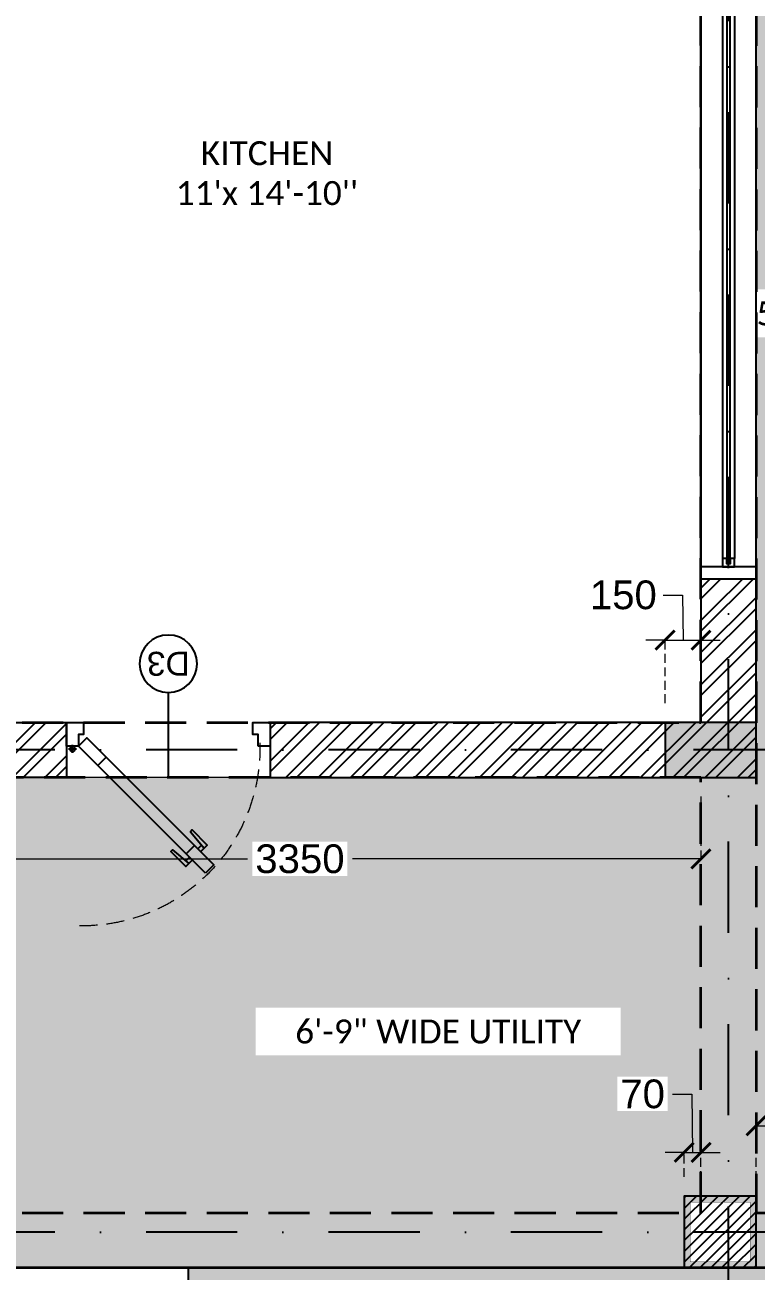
# Model space of a CAD drawing. Header units: millimetres. Extents: x -10000 to 124200, y -12045 to 23620.
# Drawn here: x 42616 to 45670, y -2063 to 3145 of the extents above; entities that cross this region are included whole.
import ezdxf
from ezdxf.enums import TextEntityAlignment as Align

# ---------------------------------------------------------------- set-up
doc = ezdxf.new("R2010")
doc.units = ezdxf.units.MM
doc.header["$LTSCALE"] = 150
doc.set_wipeout_variables(frame=1)
for name, pattern in [('1625_East Villa$0$DASHED', [0.75, 0.5, -0.25]), ('1625E_Grid$0$DASHDOTX2', [50.8, 25.4, -12.7, 0, -12.7]), ('3BHK-W(SB)$0$HIDDEN', [0.375, 0.25, -0.125]), ('HIDDENX2', [19.05, 12.7, -6.35])]:
    doc.linetypes.add(name, pattern=pattern)
for name, color, linetype in [('1625_East Villa$0$ad-Door', 11, 'Continuous'), ('1625_East Villa$0$ad-Elevation 10', 8, 'Continuous'), ('1625_East Villa$0$ad-Glass Sectionline', 140, 'Continuous'), ('1625_East Villa$0$ad-MS Columns', 1, 'Continuous'), ('1625_East Villa$0$ad-Text main', 7, 'Continuous'), ('1625_East Villa$0$ad-Text Main_Door&window Label', 7, 'Continuous'), ('1625_East Villa$0$ad-Verandah', 33, 'Continuous'), ('1625_East Villa$0$ad-Wall', 240, 'Continuous'), ('1625_East Villa$0$ad-Wall hatch', 8, 'Continuous'), ('1625E_Columns$0$ad-Column', 3, 'Continuous'), ('1625E_Columns$0$ad-Column Hatch', 125, 'Continuous'), ('1625E_Columns$0$ad-RCC', 3, 'Continuous'), ('1625E_Columns$0$ad-RCC Hatch', 125, 'Continuous'), ('1625E_Grid$0$ad-Grid', 8, '1625E_Grid$0$DASHDOTX2')]:
    doc.layers.add(name, color=color, linetype=linetype)
doc.layers.add('ad-Dimension', color=6, linetype='Continuous', lineweight=0)
doc.layers.add('ad-Framing', color=4, linetype='Continuous', lineweight=35)
doc.styles.add('1625_East Villa$0$New Text Style', font='arial.ttf', dxfattribs={"height": 100})
doc.styles.add('1625_East Villa$0$Standard', font='calibril.ttf')
doc.styles.add('ROMANS-TITLE', font='arial.ttf', dxfattribs={"width": 0.8})
doc.styles.get("Standard").update_dxf_attribs({"font": 'arial.ttf'})
doc.dimstyles.new('A-75-DIM-INT (Framing)', dxfattribs={"dimscale": 100, "dimtxt": 1.5, "dimasz": 1, "dimexe": 0, "dimexo": 0, "dimgap": 0.5, "dimtad": 0, "dimdec": 0, "dimdsep": 46, "dimtxsty": 'ROMANS-TITLE', "dimblk": 'ARCHTICK', "dimcen": 0.025, "dimclrd": 5, "dimclre": 5, "dimclrt": 256, "dimazin": 2, "dimtfac": 1, "dimtdec": 0, "dimtmove": 1, "dimatfit": 0, "dimldrblk": 'ARCHTICK', "dimfxl": 1, "dimtfill": 1, "dimtolj": 1, "dimtzin": 0, "dimarcsym": 0})

# ---------------------------------------------------------------- blocks, each defined once
blk = doc.blocks.new('1625_East Villa$0$zw$3849')
at = {"layer": '1625_East Villa$0$ad-Text main', "char_height": 100, "width": 1424.195, "attachment_point": 5, "style": '1625_East Villa$0$Standard', "bg_fill": 2}
for s, insert in [("KITCHEN\\P11'x 14'-10''", (10077.5, 2525.1)), ("\\pxqj;5' WIDE VERANDAH", (12834.1, 1938.9)), ('6\'-9" WIDE UTILITY', (10792.7, -1062.5))]:
    blk.add_mtext(s, dxfattribs=dict(at, insert=insert))
blk = doc.blocks.new('*U135')
for p, q in [((498.7, 578.5), (513.6, 563.6)), ((563.8, 513.3), (548.9, 528.2)), ((8.3, 111.1), (41.7, 111.1)), ((25, 127.8), (25, 94.4))]:
    blk.add_line(p, q)
for points in [[(580.3, 630.3), (499.5, 549.5), (534.9, 514.2), (615.7, 595)], [(130.8, 180.8), (499.5, 549.5), (534.9, 514.2), (166.2, 145.5)], [(50, 100), (130.8, 180.8), (166.2, 145.5), (85.4, 64.6)], [(50, 100), (0, 100), (0, 0), (71.4, 0), (71.4, 35.7), (71.4, 50), (50, 50)], [(800, 100), (800, 50), (778.6, 50), (778.6, 35.7), (778.6, 0), (850, 0), (850, 100)]]:
    blk.add_lwpolyline(points, close=True)
for points in [[(525.4, 575.4), (497.9, 602.8), (435.1, 540), (442.9, 532.2), (511.5, 589.2)], [(560.7, 540), (588.2, 512.5), (525.4, 449.7), (517.5, 457.6), (574.5, 526.2)]]:
    blk.add_lwpolyline(points)
blk.add_circle((25, 111.1), 11.1)
at = {"color": 8, "linetype": '1625_East Villa$0$DASHED', "lineweight": 0}
blk.add_arc((66, 108.5), 741.9, 358.1881, 91.8119, dxfattribs=at)
at = {"layer": '1625_East Villa$0$ad-Text Main_Door&window Label'}
blk.add_line((425, -125), (425, 230), dxfattribs=at)
blk.add_circle((425.3, -245), 120, dxfattribs=at)
at = {"layer": '1625_East Villa$0$ad-Text Main_Door&window Label', "style": '1625_East Villa$0$New Text Style'}
blk.add_attdef('D1', text='', height=100, dxfattribs=at).set_placement((425.3, -245), align=Align.MIDDLE_CENTER)
blk = doc.blocks.new('1625_East Villa$0$zw$4DB2')
blk.add_wipeout([(0, 3050), (0, 0), (-230, 0), (-230, 3050)]).dxf.layer = '1625_East Villa$0$ad-Elevation 10'
at = {"layer": '1625_East Villa$0$ad-Elevation 10'}
for points in [[(-230, 3000), (0, 3000), (0, 3050), (-230, 3050)], [(-122, 2965), (-140, 2965), (-140, 3000), (-90, 3000), (-90, 2965), (-108, 2965), (-108, 2987), (-122, 2987)], [(-122, 85), (-140, 85), (-140, 50), (-90, 50), (-90, 85), (-108, 85), (-108, 63), (-122, 63)], [(-230, 50), (-230, 0), (0, 0), (0, 50)]]:
    blk.add_lwpolyline(points, close=True, dxfattribs=at)
for points in [[(-230, 0), (-230, 3050)], [(0, 0), (0, 3050)]]:
    blk.add_lwpolyline(points, dxfattribs=at)
at = {"layer": '1625_East Villa$0$ad-Glass Sectionline'}
blk.add_lwpolyline([(-110, 2982.5), (-110, 65), (-120, 65), (-120, 2982.5)], close=True, dxfattribs=at)
for points in [[(-140, 2965), (-140, 85)], [(-90, 2965), (-90, 85)]]:
    blk.add_lwpolyline(points, dxfattribs=at)
blk = doc.blocks.new('1625_East Villa$0$zw$42B5')
at = {"layer": '1625_East Villa$0$ad-Wall hatch', "transparency": 33554610}
h = blk.add_hatch(dxfattribs=at)
h.set_pattern_fill('ANSI32', color=256, scale=10)
h.set_pattern_definition([(45, (-1040635.14, 674820.02), (-67.351921, 67.351921), []), (45, (-1040590.24, 674820.02), (-67.351921, 67.351921), [])])
h.paths.add_polyline_path([(12120, 13620), (12120, 10220), (11890, 10220), (11890, 13390), (7240, 13390), (7240, 8645), (4245, 8645), (4245, 8875), (4445, 8875), (4445, 9370), (4560, 9370), (4560, 8760), (7010, 8760), (7010, 10500), (6360, 10500), (6360, 10615), (7010, 10615), (7010, 13390), (4560, 13390), (4560, 10615), (5560, 10615), (5560, 10500), (4445, 10500), (4445, 13390), (230, 13390), (230, 8875), (3345, 8875), (3345, 8645), (3060, 8645), (3060, 4745), (3345, 4745), (3345, 4515), (230, 4515), (230, 230), (4995, 230), (4995, 3130), (6060, 3130), (6060, 3015), (5110, 3015), (5110, 230), (8310, 230), (8310, 3015), (6860, 3015), (6860, 3130), (8310, 3130), (8310, 4630), (5110, 4630), (5110, 3930), (4995, 3930), (4995, 4515), (4245, 4515), (4245, 4745), (8540, 4745), (8540, 230), (9240, 230), (9240, 0), (0, 0), (0, 4745), (2830, 4745), (2830, 8645), (0, 8645), (0, 13620)])
h = blk.add_hatch(dxfattribs=at)
h.set_pattern_fill('ANSI32', color=256, scale=10)
h.set_pattern_definition([(45, (411299.33, 102900.03), (-67.35192, 67.35192), []), (45, (411344.235, 102900.03), (-67.35192, 67.35192), [])])
h.paths.add_polyline_path([(12120, 0), (12120, 9020), (11890, 9020), (11890, 230), (10090, 230), (10090, 0)])
at = {"layer": '1625_East Villa$0$ad-Wall'}
blk.add_lwpolyline([(8540, 4745), (8540, 230), (9240, 230), (9240, 0), (0, 0)], dxfattribs=at)
at = {"layer": '1625_East Villa$0$ad-Door', "ltscale": 5}
ref = blk.add_blockref('*U135', (9240, 230), dxfattribs=dict(at, xscale=-1, rotation=179.9999999999999))
ref.add_attrib('D1', 'D3', dxfattribs={"layer": '1625_East Villa$0$ad-Text Main_Door&window Label', "height": 100, "rotation": 1260, "style": '1625_East Villa$0$New Text Style'}).set_placement((9665.3, 475), align=Align.MIDDLE_CENTER)
at = {"rotation": 359.9999999999999}
blk.add_blockref('1625_East Villa$0$zw$4DB2', (12120, 830), dxfattribs=at)
at = {"layer": '1625_East Villa$0$ad-Wall'}
blk.add_lwpolyline([(12120, 0), (12120, 9020), (11890, 9020), (11890, 230), (10090, 230), (10090, 0)], close=True, dxfattribs=at)
blk = doc.blocks.new('1625_East Villa$0$zw$959F')
at = {"transparency": 33554559}
h = blk.add_hatch(color=43, dxfattribs=at)
h.dxf.hatch_style = 1
h.paths.add_polyline_path([(1520, -8875), (0, -8875), (0, -13620), (-5920, -13620), (-5920, -15670), (1520, -15670)])
h = blk.add_hatch(dxfattribs=at)
h.set_pattern_fill('GRASS', color=74, angle=180)
h.set_pattern_definition([(270, (2430, -10400), (17.960512, -17.960512), [4.7625, -31.158524]), (225, (2430, -10400), (17.96051, -17.96051), [4.7625, -20.6375]), (315, (2430, -10400), (17.96051, 17.96051), [4.7625, -20.6375])])
h.paths.add_polyline_path([(2430, -16580), (-2370, -16580), (-2370, -15670), (1520, -15670), (1520, -10475), (2430, -10475)])
h = blk.add_hatch(color=256, dxfattribs=at)
h.dxf.hatch_style = 1
h.set_gradient(color1=(153, 204, 0), color2=(63, 127, 0), tint=1, name='INVSPHERICAL')
h.paths.add_polyline_path([(2430, -16580), (-2370, -16580), (-2370, -15670), (1520, -15670), (1520, -10475), (2430, -10475)])
at = {"layer": '1625_East Villa$0$ad-Elevation 10'}
blk.add_lwpolyline([(2430, -16580), (-2370, -16580), (-2370, -15670), (1520, -15670), (1520, -10475), (2430, -10475)], close=True, dxfattribs=at)
at = {"layer": '1625_East Villa$0$ad-Verandah', "lineweight": 9}
for points in [[(1520, -8875), (0, -8875), (0, -13620), (-5920, -13620), (-5920, -15670), (1520, -15670)], [(-5920, -15670), (-5920, -16125), (-2370, -16125), (-2370, -15670)]]:
    blk.add_lwpolyline(points, close=True, dxfattribs=at)
blk = doc.blocks.new('1625E_Columns$0$zw$6AA0')
at = {"layer": '1625E_Columns$0$ad-Column Hatch', "transparency": 33554687}
h = blk.add_hatch(color=256, dxfattribs=at)
h.dxf.hatch_style = 1
h.paths.add_polyline_path([(0, -230), (380, -230), (380, 0), (0, 0)])
at = {"layer": '1625E_Columns$0$ad-Column'}
blk.add_lwpolyline([(0, -230), (380, -230), (380, 0), (0, 0)], close=True, dxfattribs=at)
blk = doc.blocks.new('1625E_Columns$0$A$C42b14ea2')
at = {"layer": '1625E_Columns$0$ad-RCC Hatch', "transparency": 33554687}
h = blk.add_hatch(dxfattribs=at)
h.set_pattern_fill('ANSI31', color=256, scale=10)
h.set_pattern_definition([(45, (13250, 8645), (-22.45064, 22.45064), [])])
h.paths.add_polyline_path([(0, 0), (300, 0), (300, 300), (0, 300)])
at = {"layer": '1625E_Columns$0$ad-RCC'}
blk.add_lwpolyline([(0, 0), (300, 0), (300, 300), (0, 300)], close=True, dxfattribs=at)
blk = doc.blocks.new('1625E_Columns')
at = {"layer": '1625E_Columns$0$ad-Column', "rotation": 179.9999999999997}
blk.add_blockref('1625E_Columns$0$zw$6AA0', (12120, 0), dxfattribs=at)
at = {"layer": '1625E_Columns$0$ad-RCC'}
blk.add_blockref('1625E_Columns$0$A$C42b14ea2', (11820, -2050), dxfattribs=at)
blk = doc.blocks.new('1625_East Villa$0$zw$B0BD')
blk.add_wipeout([(0, 0), (250, 0), (250, -250), (0, -250)])
at = {"layer": '1625_East Villa$0$ad-MS Columns'}
h = blk.add_hatch(dxfattribs=at)
h.set_pattern_fill('ANSI31', color=256, scale=10)
h.set_pattern_definition([(45, (4e-12, -250), (-22.4506, 22.4506), [])])
h.paths.add_polyline_path([(0, 0), (250, 0), (250, -250), (0, -250)])
at = {"layer": '1625_East Villa$0$ad-MS Columns', "const_width": 1}
blk.add_lwpolyline([(0, 0), (250, 0), (250, -250), (0, -250)], close=True, dxfattribs=at)
blk = doc.blocks.new('1625_East Villa$0$zw$BD87')
at = {"layer": '1625_East Villa$0$ad-MS Columns'}
blk.add_blockref('1625_East Villa$0$zw$B0BD', (-275, -1775), dxfattribs=at)
blk = doc.blocks.new('1625_East Villa')
at = {"layer": '1625_East Villa$0$ad-Verandah'}
blk.add_blockref('1625_East Villa$0$zw$959F', (12120, 13620), dxfattribs=at)
at = {"layer": '1625_East Villa$0$ad-Text main'}
blk.add_blockref('1625_East Villa$0$zw$3849', (0, 0), dxfattribs=at)
at = {"layer": '1625_East Villa$0$ad-Wall'}
blk.add_blockref('1625_East Villa$0$zw$42B5', (0, 0), dxfattribs=at)
blk.add_blockref('1625E_Columns', (0, 0))
at = {"layer": '1625_East Villa$0$ad-MS Columns'}
blk.add_blockref('1625_East Villa$0$zw$BD87', (12120, 0), dxfattribs=at)
blk = doc.blocks.new('1625E_Grid')
at = {"layer": '1625E_Grid$0$ad-Grid', "ltscale": 0.1}
for points in [[(12005, -4460), (12005, 16170)], [(16050, 115), (-1950, 115)], [(16050, -1900), (-1950, -1900)]]:
    blk.add_lwpolyline(points, dxfattribs=at)
blk = doc.blocks.new('zw$7E9D')
at = {"layer": 'ad-Framing'}
blk.add_lwpolyline([(0, 0), (13540, 0), (13540, -4975), (12120, -4975), (12120, -8875), (13540, -8875), (13540, -15670), (2480, -15670), (2480, -13620), (0, -13620), (0, -8875), (2830, -8875), (2830, -4975), (0, -4975)], close=True, dxfattribs=at)
at = {"layer": 'ad-Framing', "linetype": 'HIDDENX2', "ltscale": 0.09}
for points in [[(8540, -13390), (11890, -13390), (11890, -9105), (8540, -9105)], [(12120, -15440), (13310, -15440), (13310, -9105), (12120, -9105)], [(8540, -15440), (11890, -15440), (11890, -13620), (8540, -13620)]]:
    blk.add_lwpolyline(points, close=True, dxfattribs=at)
blk = doc.blocks.new('_ArchTick')
at = {"color": 0, "linetype": 'ByBlock', "const_width": 0.15}
blk.add_lwpolyline([(-0.5, -0.5), (0.5, 0.5)], dxfattribs=at)
blk = doc.blocks.new('*D36')
at = {"layer": 'ad-Dimension', "lineweight": -2, "transparency": 16777216}
for p, q in [((11502.4, -12627.7), (11582.4, -12627.7)), ((11582.4, -12627.7), (11585, -12816.4)), ((11510, -12816.4), (11430, -12816.4)), ((11510, -12816.4), (11660, -12816.4)), ((11660, -12816.4), (11740, -12816.4))]:
    blk.add_line(p, q, dxfattribs=at)
at = {"layer": 'ad-Dimension', "linetype": '3BHK-W(SB)$0$HIDDEN', "lineweight": -2, "transparency": 16777216}
for p, q in [((11510, -13080), (11510, -12816.4)), ((11660, -13080), (11660, -12816.4))]:
    blk.add_line(p, q, dxfattribs=at)
at = {"layer": 'Defpoints', "color": 0, "transparency": 16777216}
for p in [(11660, -12816.4), (11510, -13160), (11660, -13160)]:
    blk.add_point(p, dxfattribs=at)
at = {"layer": 'ad-Dimension', "lineweight": -2, "transparency": 16777216, "xscale": 80, "yscale": 80, "zscale": 80}
blk.add_blockref('_ArchTick', (11510, -12816.4), dxfattribs=at)
at = {"layer": 'ad-Dimension', "lineweight": -2, "transparency": 16777216, "xscale": 80, "yscale": 80, "zscale": 80, "rotation": 180}
blk.add_blockref('_ArchTick', (11660, -12816.4), dxfattribs=at)
at = {"layer": 'ad-Dimension', "transparency": 16777216, "insert": (11335.7, -12627.7), "char_height": 120, "attachment_point": 5, "bg_fill": 3, "box_fill_scale": 1.1, "bg_fill_color": 257, "bg_fill_transparency": 0}
blk.add_mtext('\\A1;150', dxfattribs=at)
blk = doc.blocks.new('*D57')
at = {"layer": 'ad-Dimension', "linetype": '3BHK-W(SB)$0$HIDDEN', "lineweight": -2, "transparency": 16777216}
for p, q in [((11890, -15130), (11890, -14846)), ((13080, -15130), (13080, -14846))]:
    blk.add_line(p, q, dxfattribs=at)
at = {"layer": 'ad-Dimension', "lineweight": -2, "transparency": 16777216}
for p, q in [((11890, -14846), (12271.7, -14846)), ((13080, -14846), (12698.3, -14846))]:
    blk.add_line(p, q, dxfattribs=at)
at = {"layer": 'Defpoints', "color": 0, "transparency": 16777216}
for p in [(13080, -14846), (11890, -15210), (13080, -15210)]:
    blk.add_point(p, dxfattribs=at)
at = {"layer": 'ad-Dimension', "lineweight": -2, "transparency": 16777216, "xscale": 80, "yscale": 80, "zscale": 80, "rotation": 180}
blk.add_blockref('_ArchTick', (11890, -14846), dxfattribs=at)
at = {"layer": 'ad-Dimension', "lineweight": -2, "transparency": 16777216, "xscale": 80, "yscale": 80, "zscale": 80}
blk.add_blockref('_ArchTick', (13080, -14846), dxfattribs=at)
at = {"layer": 'ad-Dimension', "transparency": 16777216, "insert": (12485, -14846), "char_height": 120, "attachment_point": 5, "bg_fill": 3, "box_fill_scale": 1.1, "bg_fill_color": 257, "bg_fill_transparency": 0}
blk.add_mtext('\\A1;1190', dxfattribs=at)
blk = doc.blocks.new('*D59')
at = {"layer": 'ad-Dimension', "lineweight": -2, "transparency": 16777216}
for p, q in [((11541.4, -14713.4), (11621.4, -14713.4)), ((11621.4, -14713.4), (11625, -14957.2)), ((11590, -14957.2), (11510, -14957.2)), ((11590, -14957.2), (11660, -14957.2)), ((11660, -14957.2), (11740, -14957.2))]:
    blk.add_line(p, q, dxfattribs=at)
at = {"layer": 'ad-Dimension', "linetype": '3BHK-W(SB)$0$HIDDEN', "lineweight": -2, "transparency": 16777216}
for p, q in [((11590, -15060), (11590, -14957.2)), ((11660, -15130), (11660, -14957.2))]:
    blk.add_line(p, q, dxfattribs=at)
at = {"layer": 'Defpoints', "color": 0, "transparency": 16777216}
for p in [(11660, -14957.2), (11590, -15140), (11660, -15210)]:
    blk.add_point(p, dxfattribs=at)
at = {"layer": 'ad-Dimension', "lineweight": -2, "transparency": 16777216, "xscale": 80, "yscale": 80, "zscale": 80}
blk.add_blockref('_ArchTick', (11590, -14957.2), dxfattribs=at)
at = {"layer": 'ad-Dimension', "lineweight": -2, "transparency": 16777216, "xscale": 80, "yscale": 80, "zscale": 80, "rotation": 180}
blk.add_blockref('_ArchTick', (11660, -14957.2), dxfattribs=at)
at = {"layer": 'ad-Dimension', "transparency": 16777216, "insert": (11416.2, -14713.4), "char_height": 120, "attachment_point": 5, "bg_fill": 3, "box_fill_scale": 1.1, "bg_fill_color": 257, "bg_fill_transparency": 0}
blk.add_mtext('\\A1;70', dxfattribs=at)
blk = doc.blocks.new('*D62')
at = {"layer": 'ad-Dimension', "linetype": '3BHK-W(SB)$0$HIDDEN', "lineweight": -2, "transparency": 16777216}
for p, q in [((8310, -13470), (8310, -13730.7)), ((11660, -13470), (11660, -13730.7))]:
    blk.add_line(p, q, dxfattribs=at)
at = {"layer": 'ad-Dimension', "lineweight": -2, "transparency": 16777216}
for p, q in [((8310, -13730.7), (9766.1, -13730.7)), ((11660, -13730.7), (10203.9, -13730.7))]:
    blk.add_line(p, q, dxfattribs=at)
at = {"layer": 'Defpoints', "color": 0, "transparency": 16777216}
for p in [(8310, -13390), (11660, -13390), (11660, -13730.7)]:
    blk.add_point(p, dxfattribs=at)
at = {"layer": 'ad-Dimension', "lineweight": -2, "transparency": 16777216, "xscale": 80, "yscale": 80, "zscale": 80, "rotation": 180}
blk.add_blockref('_ArchTick', (8310, -13730.7), dxfattribs=at)
at = {"layer": 'ad-Dimension', "lineweight": -2, "transparency": 16777216, "xscale": 80, "yscale": 80, "zscale": 80}
blk.add_blockref('_ArchTick', (11660, -13730.7), dxfattribs=at)
at = {"layer": 'ad-Dimension', "transparency": 16777216, "insert": (9985, -13730.7), "char_height": 120, "attachment_point": 5, "bg_fill": 3, "box_fill_scale": 1.1, "bg_fill_color": 257, "bg_fill_transparency": 0}
blk.add_mtext('\\A1;3350', dxfattribs=at)
blk = doc.blocks.new('zw$7D19')
at = {"layer": 'ad-Dimension'}
for base, p1, p2, picture, middle in [((11660, -12816.4), (11510, -13160), (11660, -13160), '*D36', (11462.4, -12627.7)), ((11660, -14957.2), (11590, -15140), (11660, -15210), '*D59', (11501.4, -14713.4))]:
    dim = blk.add_linear_dim(base=base, p1=p1, p2=p2, dimstyle='A-75-DIM-INT (Framing)', override={"dimscale": 80, "dimexo": 1, "dimtxsty": 'Standard', "dimblk": 'ArchTick', "dimclrd": 256, "dimclre": 256, "dimfxl": 10, "dimtfill": 1, "dimtfillclr": 0}, dxfattribs=at)
    dim.commit()
    dim.dimension.update_dxf_attribs({"geometry": picture, "text_midpoint": middle, "dimtype": 128})
for base, p1, p2, picture, middle in [((11660, -13730.7), (8310, -13390), (11660, -13390), '*D62', (9985, -13730.7)), ((13080, -14846), (11890, -15210), (13080, -15210), '*D57', (12485, -14846))]:
    dim = blk.add_linear_dim(base=base, p1=p1, p2=p2, dimstyle='A-75-DIM-INT (Framing)', override={"dimscale": 80, "dimexo": 1, "dimtxsty": 'Standard', "dimblk": 'ArchTick', "dimclrd": 256, "dimclre": 256, "dimfxl": 10, "dimtfill": 1, "dimtfillclr": 0}, dxfattribs=at)
    dim.commit()
    dim.dimension.update_dxf_attribs({"geometry": picture, "text_midpoint": middle})

msp = doc.modelspace()

# ---------------------------------------------------------------- block references
at = {"linetype": 'HIDDENX2', "ltscale": 0.09}
msp.add_blockref('1625_East Villa', (33550, 0), dxfattribs=at)

# ---------------------------------------------------------------- next in the draw order: block references
at = {"layer": 'ad-Framing', "linetype": 'HIDDENX2', "ltscale": 0.09}
msp.add_blockref('1625E_Grid', (33550, 0), dxfattribs=at)

# ---------------------------------------------------------------- next in the draw order: block references
at = {"layer": 'ad-Framing'}
msp.add_blockref('zw$7E9D', (33550, 13620), dxfattribs=at)

# ---------------------------------------------------------------- next in the draw order: block references
at = {"layer": 'ad-Dimension'}
msp.add_blockref('zw$7D19', (33780, 13390), dxfattribs=at)

doc.saveas('drawing.dxf')
